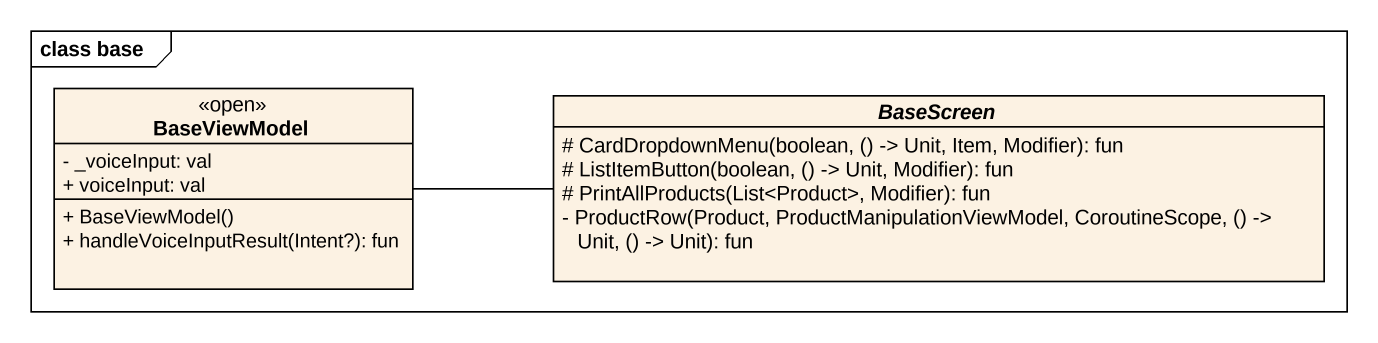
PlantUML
@startuml
mainframe class base
hide circle
hide empty members
skinparam classAttributeIconSize 0
class BaseViewModel <<open>> {
  - _voiceInput: val
  + voiceInput: val
  + BaseViewModel()
  + handleVoiceInputResult(Intent?): fun
}
abstract class BaseScreen {
  # CardDropdownMenu(boolean, () -> Unit, Item, Modifier): fun
  # ListItemButton(boolean, () -> Unit, Modifier): fun
  # PrintAllProducts(List<Product>, Modifier): fun
  - ProductRow(Product, ProductManipulationViewModel, CoroutineScope, () -> Unit, () -> Unit): fun
}
BaseScreen -left- BaseViewModel
@enduml
